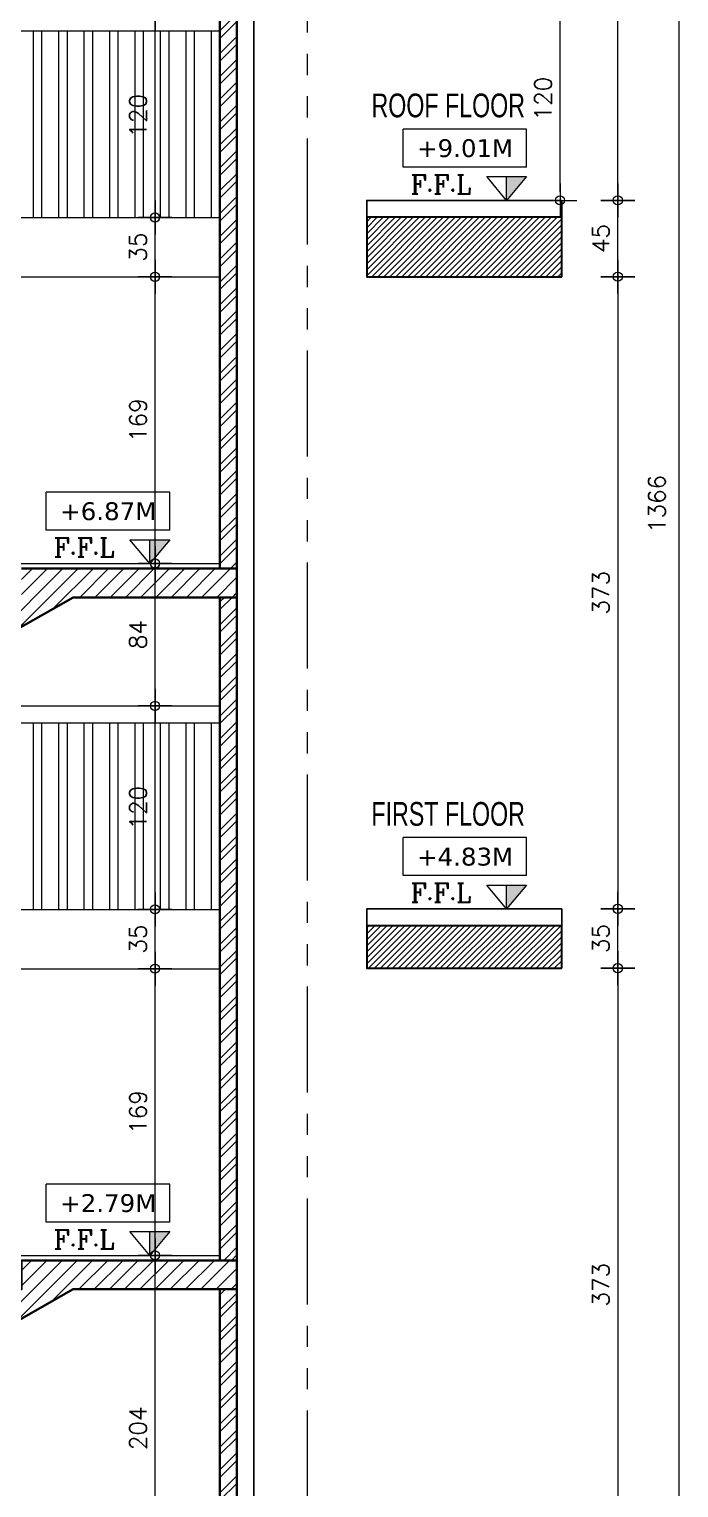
# Model space of a CAD drawing. Header units: millimetres. Extents: x -11627 to -10952, y 10244 to 10588.
# Drawn here: x -11304.51 to -11296.85, y 10352.25 to 10369.45 of the extents above; entities that cross this region are included whole.
import ezdxf
from ezdxf.enums import TextEntityAlignment as Align

# ---------------------------------------------------------------- set-up
doc = ezdxf.new("R2010")
doc.units = ezdxf.units.MM
doc.header["$PDMODE"] = 35
doc.linetypes.add('PHANTOM2', pattern=[1.25, 0.625, -0.125, 0.125, -0.125, 0.125, -0.125])
doc.layers.get('0').update_dxf_attribs({"lineweight": 5})
doc.layers.get('DEFPOINTS').update_dxf_attribs({"lineweight": 5})
doc.layers.add('A-FINISHING', color=52, linetype='Continuous')
doc.layers.add('A-ROAD', color=43, linetype='Continuous')
for name, color, linetype, lineweight in [('A-GEN-TEXT.', 3, 'Continuous', 13), ('A-LEVEL TAG', 23, 'Continuous', 9), ('A-WALL', 4, 'Continuous', 30), ('DIM IN', 191, 'Continuous', 5), ('HATCH', 8, 'Continuous', 0), ('SECTION', 3, 'PHANTOM2', 5), ('STAIR', 34, 'Continuous', 5), ('WALLS', 4, 'Continuous', 35)]:
    doc.layers.add(name, color=color, linetype=linetype, lineweight=lineweight)
doc.styles.add('frame', font='verdana.ttf', dxfattribs={"width": 5})
doc.styles.add('GROUND FLOOR XREF - option 3$0$VILLA GF XREF$0$ROMANC', font='romanc__.ttf')
doc.styles.add('T20-50', font='ROMANS.SHX', dxfattribs={"height": 0.1})
doc.styles.add('TEXTN', font='techl___.ttf', dxfattribs={"height": 0.15})
doc.styles.add('TEXTS', font='arial.ttf', dxfattribs={"width": 0.8})
doc.dimstyles.new('D50', dxfattribs={"dimtxt": 0.1, "dimasz": 0.05, "dimexe": 0, "dimexo": 0, "dimgap": 0.05, "dimtad": 1, "dimdec": 0, "dimlfac": 100, "dimzin": 0, "dimdsep": 46, "dimtxsty": 'T20-50', "dimblk": 'DOT1', "dimcen": 0.05, "dimse1": 1, "dimse2": 1, "dimclrd": 256, "dimclre": 256, "dimclrt": 256, "dimadec": 0, "dimazin": 0, "dimtfac": 10, "dimtdec": 0, "dimtix": 1, "dimtmove": 2, "dimatfit": 3, "dimldrblk": 'DOT', "dimfxl": 1, "dimtolj": 1, "dimtzin": 0, "dimlwd": -1, "dimlwe": -1, "dimarcsym": 0})

# ---------------------------------------------------------------- blocks, each defined once
blk = doc.blocks.new('DOT1')
at = {"color": 0}
for p, q in [((0, -2), (0, 2)), ((-2, 0), (2, 0))]:
    blk.add_line(p, q, dxfattribs=at)
blk.add_circle((0, 0), 0.54, dxfattribs=at)
blk = doc.blocks.new('*D624')
at = {"layer": 'DEFPOINTS', "color": 0, "transparency": 16777216}
for p in [(7.7203, 9.3912), (7.7203, 5.6633), (8.4766, 5.6633)]:
    blk.add_point(p, dxfattribs=at)
at = {"layer": 'DIM IN', "transparency": 16777216}
blk.add_line((8.4766, 9.3412), (8.4766, 5.7133), dxfattribs=at)
at = {"layer": 'DIM IN', "transparency": 16777216, "xscale": 0.05, "yscale": 0.05, "zscale": 0.05}
for p, rotation in [((8.4766, 9.3912), 90), ((8.4766, 5.6633), 270)]:
    blk.add_blockref('DOT1', p, dxfattribs=dict(at, rotation=rotation))
at = {"layer": 'DIM IN', "transparency": 16777216, "insert": (8.3766, 7.5273), "char_height": 0.1, "attachment_point": 5, "rotation": 90, "style": 'T20-50'}
blk.add_mtext('\\A1;373', dxfattribs=at)
blk = doc.blocks.new('_Dot')
at = {"color": 0, "lineweight": -2}
blk.add_line((-0.5, 0), (-1, 0), dxfattribs=at)
at = {"color": 0, "const_width": 0.5}
blk.add_lwpolyline([(-0.25, 0, 1), (0.25, 0, 1)], format="xyb", close=True, dxfattribs=at)
blk = doc.blocks.new('*D625')
at = {"layer": 'DEFPOINTS', "color": 0, "transparency": 16777216}
for p in [(8.4766, 12.8412), (8.4887, 12.8412), (8.4766, 9.8412)]:
    blk.add_point(p, dxfattribs=at)
at = {"layer": 'DIM IN', "transparency": 16777216}
blk.add_line((8.4766, 9.8912), (8.4766, 12.7912), dxfattribs=at)
at = {"layer": 'DIM IN', "transparency": 16777216, "xscale": 0.05, "yscale": 0.05, "zscale": 0.05}
for p, rotation in [((8.4766, 12.8412), 90), ((8.4766, 9.8412), 270)]:
    blk.add_blockref('DOT1', p, dxfattribs=dict(at, rotation=rotation))
at = {"layer": 'DIM IN', "transparency": 16777216, "insert": (8.3766, 11.3412), "char_height": 0.1, "attachment_point": 5, "rotation": 90, "style": 'T20-50'}
blk.add_mtext('\\A1;300', dxfattribs=at)
blk = doc.blocks.new('*D626')
at = {"layer": 'DEFPOINTS', "color": 0, "transparency": 16777216}
for p in [(8.4766, 5.3133), (8.4766, 1.5802), (8.4766, 1.5802)]:
    blk.add_point(p, dxfattribs=at)
at = {"layer": 'DIM IN', "transparency": 16777216}
blk.add_line((8.4766, 5.2633), (8.4766, 1.6302), dxfattribs=at)
at = {"layer": 'DIM IN', "transparency": 16777216, "xscale": 0.05, "yscale": 0.05, "zscale": 0.05}
for p, rotation in [((8.4766, 5.3133), 90), ((8.4766, 1.5802), 270)]:
    blk.add_blockref('DOT1', p, dxfattribs=dict(at, rotation=rotation))
at = {"layer": 'DIM IN', "transparency": 16777216, "insert": (8.3766, 3.4468), "char_height": 0.1, "attachment_point": 5, "rotation": 90, "style": 'T20-50'}
blk.add_mtext('\\A1;373', dxfattribs=at)
blk = doc.blocks.new('*D627')
at = {"layer": 'DEFPOINTS', "color": 0, "transparency": 16777216}
for p in [(9.0241, 14.4912, 0), (8.8365, 0.8302), (9.2902, 0.8302)]:
    blk.add_point(p, dxfattribs=at)
at = {"layer": 'DIM IN', "transparency": 16777216}
blk.add_line((8.8365, 14.4412), (8.8365, 0.8802), dxfattribs=at)
at = {"layer": 'DIM IN', "transparency": 16777216, "xscale": 0.05, "yscale": 0.05, "zscale": 0.05}
for p, rotation in [((8.8365, 14.4912), 90), ((8.8365, 0.8302), 270)]:
    blk.add_blockref('DOT1', p, dxfattribs=dict(at, rotation=rotation))
at = {"layer": 'DIM IN', "transparency": 16777216, "insert": (8.7075, 8.0512), "char_height": 0.1, "attachment_point": 5, "rotation": 90, "style": 'T20-50'}
blk.add_mtext('\\A1;1366', dxfattribs=at)
blk = doc.blocks.new('*D629')
at = {"layer": 'DEFPOINTS', "color": 0, "transparency": 16777216}
for p in [(8.4766, 5.6633), (8.4766, 5.6633), (8.4766, 5.3133)]:
    blk.add_point(p, dxfattribs=at)
at = {"layer": 'DIM IN', "transparency": 16777216}
blk.add_line((8.4766, 5.3633), (8.4766, 5.6133), dxfattribs=at)
at = {"layer": 'DIM IN', "transparency": 16777216, "xscale": 0.05, "yscale": 0.05, "zscale": 0.05}
for p, rotation in [((8.4766, 5.6633), 90), ((8.4766, 5.3133), 270)]:
    blk.add_blockref('DOT1', p, dxfattribs=dict(at, rotation=rotation))
at = {"layer": 'DIM IN', "transparency": 16777216, "insert": (8.3766, 5.4883), "char_height": 0.1, "attachment_point": 5, "rotation": 90, "style": 'T20-50'}
blk.add_mtext('\\A1;35', dxfattribs=at)
blk = doc.blocks.new('*D630')
at = {"layer": 'DEFPOINTS', "color": 0, "transparency": 16777216}
for p in [(8.4766, 9.8412), (8.4766, 9.8412), (8.4766, 9.3912)]:
    blk.add_point(p, dxfattribs=at)
at = {"layer": 'DIM IN', "transparency": 16777216}
blk.add_line((8.4766, 9.4412), (8.4766, 9.7912), dxfattribs=at)
at = {"layer": 'DIM IN', "transparency": 16777216, "xscale": 0.05, "yscale": 0.05, "zscale": 0.05}
for p, rotation in [((8.4766, 9.8412), 90), ((8.4766, 9.3912), 270)]:
    blk.add_blockref('DOT1', p, dxfattribs=dict(at, rotation=rotation))
at = {"layer": 'DIM IN', "transparency": 16777216, "insert": (8.3766, 9.6162), "char_height": 0.1, "attachment_point": 5, "rotation": 90, "style": 'T20-50'}
blk.add_mtext('\\A1;45', dxfattribs=at)
blk = doc.blocks.new('TAG-ELE-LVL')
at = {"layer": 'A-LEVEL TAG'}
for p, q in [((-0.21, 0.35), (-0.21, 0.75)), ((-0.21, 0.75), (1.09, 0.75)), ((1.09, 0.35), (1.09, 0.75)), ((-0.21, 0.35), (1.09, 0.35)), ((0, 0), (0, 0.25))]:
    blk.add_line(p, q, dxfattribs=at)
blk.add_lwpolyline([(0, 0), (0.21, 0.25), (-0.21, 0.25)], close=True, dxfattribs=at)
at = {"layer": 'A-LEVEL TAG', "color": 251}
blk.add_solid([(-0.21, 0.25), (0, 0), (0, 0.25)], dxfattribs=at)
at = {"layer": 'A-LEVEL TAG', "color": 50, "style": 'TEXTS', "width": 0.75}
blk.add_attdef('FLOOR-NAME', text='', height=0.25, dxfattribs=at).set_placement((-0.21, 0.8), align=Align.BOTTOM_LEFT)
blk.add_attdef('LVL', text='', height=0.225, dxfattribs=at).set_placement((0.44, 0.55), align=Align.MIDDLE_CENTER)
at = {"layer": 'A-LEVEL TAG', "color": 50, "style": 'TEXTN', "width": 0.75}
blk.add_attdef('-', (0.361, 0.07), '', height=0.175, dxfattribs=at)
blk = doc.blocks.new('*D623')
at = {"layer": 'DEFPOINTS', "color": 0, "transparency": 16777216}
for p in [(6.42, 11.0412, 5.5528), (8.136, 11.0412), (7.9193, 9.8412, 5.5625)]:
    blk.add_point(p, dxfattribs=at)
at = {"layer": 'DIM IN', "transparency": 16777216}
blk.add_line((8.136, 9.8912), (8.136, 10.9912), dxfattribs=at)
at = {"layer": 'DIM IN', "transparency": 16777216, "xscale": 0.05, "yscale": 0.05, "zscale": 0.05}
for p, rotation in [((8.136, 11.0412), 90), ((8.136, 9.8412), 270)]:
    blk.add_blockref('DOT1', p, dxfattribs=dict(at, rotation=rotation))
at = {"layer": 'DIM IN', "transparency": 16777216, "insert": (8.036, 10.4412), "char_height": 0.1, "attachment_point": 5, "rotation": 90, "style": 'T20-50'}
blk.add_mtext('\\A1;120', dxfattribs=at)
blk = doc.blocks.new('*D634')
at = {"layer": 'DEFPOINTS', "color": 0, "transparency": 16777216}
for p in [(5.6417, 3.6202), (5.7482, 3.6202), (5.6417, 1.5802, -0.0065)]:
    blk.add_point(p, dxfattribs=at)
at = {"layer": 'DIM IN', "transparency": 16777216}
blk.add_line((5.7482, 1.6302), (5.7482, 3.5702), dxfattribs=at)
at = {"layer": 'DIM IN', "transparency": 16777216, "xscale": 0.05, "yscale": 0.05, "zscale": 0.05}
for p, rotation in [((5.7482, 3.6202), 90), ((5.7482, 1.5802), 270)]:
    blk.add_blockref('DOT1', p, dxfattribs=dict(at, rotation=rotation))
at = {"layer": 'DIM IN', "transparency": 16777216, "insert": (5.6482, 2.6002), "char_height": 0.1, "attachment_point": 5, "rotation": 90, "style": 'T20-50'}
blk.add_mtext('\\A1;204', dxfattribs=at)
blk = doc.blocks.new('*D635')
at = {"layer": 'DEFPOINTS', "color": 0, "transparency": 16777216}
for p in [(5.6858, 5.3102, 0.0027), (5.7482, 5.3102), (5.6417, 3.6202)]:
    blk.add_point(p, dxfattribs=at)
at = {"layer": 'DIM IN', "transparency": 16777216}
blk.add_line((5.7482, 3.6702), (5.7482, 5.2602), dxfattribs=at)
at = {"layer": 'DIM IN', "transparency": 16777216, "xscale": 0.05, "yscale": 0.05, "zscale": 0.05}
for p, rotation in [((5.7482, 5.3102), 90), ((5.7482, 3.6202), 270)]:
    blk.add_blockref('DOT1', p, dxfattribs=dict(at, rotation=rotation))
at = {"layer": 'DIM IN', "transparency": 16777216, "insert": (5.6482, 4.4652), "char_height": 0.1, "attachment_point": 5, "rotation": 90, "style": 'T20-50'}
blk.add_mtext('\\A1;169', dxfattribs=at)
blk = doc.blocks.new('*D636')
at = {"layer": 'DEFPOINTS', "color": 0, "transparency": 16777216}
for p in [(5.74, 9.3902, 0.0043), (5.7482, 9.3902), (5.7482, 7.7002, 0.0065)]:
    blk.add_point(p, dxfattribs=at)
at = {"layer": 'DIM IN', "transparency": 16777216}
blk.add_line((5.7482, 7.7502), (5.7482, 9.3402), dxfattribs=at)
at = {"layer": 'DIM IN', "transparency": 16777216, "xscale": 0.05, "yscale": 0.05, "zscale": 0.05}
for p, rotation in [((5.7482, 9.3902), 90), ((5.7482, 7.7002), 270)]:
    blk.add_blockref('DOT1', p, dxfattribs=dict(at, rotation=rotation))
at = {"layer": 'DIM IN', "transparency": 16777216, "insert": (5.6482, 8.5452), "char_height": 0.1, "attachment_point": 5, "rotation": 90, "style": 'T20-50'}
blk.add_mtext('\\A1;169', dxfattribs=at)
blk = doc.blocks.new('*D657')
at = {"layer": 'DEFPOINTS', "color": 0, "transparency": 16777216}
for p in [(5.7344, 5.6602, 0.0006), (5.7482, 5.6602), (5.6858, 5.3102, 0.0027)]:
    blk.add_point(p, dxfattribs=at)
at = {"layer": 'DIM IN', "transparency": 16777216}
blk.add_line((5.7482, 5.3602), (5.7482, 5.6102), dxfattribs=at)
at = {"layer": 'DIM IN', "transparency": 16777216, "xscale": 0.05, "yscale": 0.05, "zscale": 0.05}
for p, rotation in [((5.7482, 5.6602), 90), ((5.7482, 5.3102), 270)]:
    blk.add_blockref('DOT1', p, dxfattribs=dict(at, rotation=rotation))
at = {"layer": 'DIM IN', "transparency": 16777216, "insert": (5.6482, 5.4852), "char_height": 0.1, "attachment_point": 5, "rotation": 90, "style": 'T20-50'}
blk.add_mtext('\\A1;35', dxfattribs=at)
blk = doc.blocks.new('*D658')
at = {"layer": 'DEFPOINTS', "color": 0, "transparency": 16777216}
for p in [(5.7344, 6.8602), (5.7482, 6.8602), (5.7344, 5.6602, 0.0006)]:
    blk.add_point(p, dxfattribs=at)
at = {"layer": 'DIM IN', "transparency": 16777216}
blk.add_line((5.7482, 5.7102), (5.7482, 6.8102), dxfattribs=at)
at = {"layer": 'DIM IN', "transparency": 16777216, "xscale": 0.05, "yscale": 0.05, "zscale": 0.05}
for p, rotation in [((5.7482, 6.8602), 90), ((5.7482, 5.6602), 270)]:
    blk.add_blockref('DOT1', p, dxfattribs=dict(at, rotation=rotation))
at = {"layer": 'DIM IN', "transparency": 16777216, "insert": (5.6482, 6.2602), "char_height": 0.1, "attachment_point": 5, "rotation": 90, "style": 'T20-50'}
blk.add_mtext('\\A1;120', dxfattribs=at)
blk = doc.blocks.new('*D659')
at = {"layer": 'DEFPOINTS', "color": 0, "transparency": 16777216}
for p in [(5.7482, 7.7002), (5.8482, 7.7002), (5.7344, 6.8602)]:
    blk.add_point(p, dxfattribs=at)
at = {"layer": 'DIM IN', "transparency": 16777216}
blk.add_line((5.7482, 6.9102), (5.7482, 7.6502), dxfattribs=at)
at = {"layer": 'DIM IN', "transparency": 16777216, "xscale": 0.05, "yscale": 0.05, "zscale": 0.05}
for p, rotation in [((5.7482, 7.7002), 90), ((5.7482, 6.8602), 270)]:
    blk.add_blockref('DOT1', p, dxfattribs=dict(at, rotation=rotation))
at = {"layer": 'DIM IN', "transparency": 16777216, "insert": (5.6482, 7.2802), "char_height": 0.1, "attachment_point": 5, "rotation": 90, "style": 'T20-50'}
blk.add_mtext('\\A1;84', dxfattribs=at)
blk = doc.blocks.new('*D660')
at = {"layer": 'DEFPOINTS', "color": 0, "transparency": 16777216}
for p in [(5.6811, 9.7402, 0.0065), (5.7482, 9.7402), (5.74, 9.3902, 0.0043)]:
    blk.add_point(p, dxfattribs=at)
at = {"layer": 'DIM IN', "transparency": 16777216}
blk.add_line((5.7482, 9.4402), (5.7482, 9.6902), dxfattribs=at)
at = {"layer": 'DIM IN', "transparency": 16777216, "xscale": 0.05, "yscale": 0.05, "zscale": 0.05}
for p, rotation in [((5.7482, 9.7402), 90), ((5.7482, 9.3902), 270)]:
    blk.add_blockref('DOT1', p, dxfattribs=dict(at, rotation=rotation))
at = {"layer": 'DIM IN', "transparency": 16777216, "insert": (5.6482, 9.5652), "char_height": 0.1, "attachment_point": 5, "rotation": 90, "style": 'T20-50'}
blk.add_mtext('\\A1;35', dxfattribs=at)
blk = doc.blocks.new('*D661')
at = {"layer": 'DEFPOINTS', "color": 0, "transparency": 16777216}
for p in [(5.6811, 10.9402, 0.0065), (5.7482, 10.9402), (5.6811, 9.7402, 0.0065)]:
    blk.add_point(p, dxfattribs=at)
at = {"layer": 'DIM IN', "transparency": 16777216}
blk.add_line((5.7482, 9.7902), (5.7482, 10.8902), dxfattribs=at)
at = {"layer": 'DIM IN', "transparency": 16777216, "xscale": 0.05, "yscale": 0.05, "zscale": 0.05}
for p, rotation in [((5.7482, 10.9402), 90), ((5.7482, 9.7402), 270)]:
    blk.add_blockref('DOT1', p, dxfattribs=dict(at, rotation=rotation))
at = {"layer": 'DIM IN', "transparency": 16777216, "insert": (5.6482, 10.3402), "char_height": 0.1, "attachment_point": 5, "rotation": 90, "style": 'T20-50'}
blk.add_mtext('\\A1;120', dxfattribs=at)
blk = doc.blocks.new('*D662')
at = {"layer": 'DEFPOINTS', "color": 0, "transparency": 16777216}
for p in [(5.5864, 12.8412, -0.0065), (5.7482, 12.8412), (5.6811, 10.9402, 0.0065)]:
    blk.add_point(p, dxfattribs=at)
at = {"layer": 'DIM IN', "transparency": 16777216}
blk.add_line((5.7482, 10.9902), (5.7482, 12.7912), dxfattribs=at)
at = {"layer": 'DIM IN', "transparency": 16777216, "xscale": 0.05, "yscale": 0.05, "zscale": 0.05}
for p, rotation in [((5.7482, 12.8412), 90), ((5.7482, 10.9402), 270)]:
    blk.add_blockref('DOT1', p, dxfattribs=dict(at, rotation=rotation))
at = {"layer": 'DIM IN', "transparency": 16777216, "insert": (5.6482, 11.8907), "char_height": 0.1, "attachment_point": 5, "rotation": 90, "style": 'T20-50'}
blk.add_mtext('\\A1;190', dxfattribs=at)
blk = doc.blocks.new('A$C4b93d0e9')
at = {"layer": 'HATCH'}
h = blk.add_hatch(dxfattribs=at)
h.set_pattern_fill('ANSI32', color=256, scale=0.01, style=0)
h.paths.add_polyline_path([(6.131, 7.6702), (6.231, 7.6702), (6.231, 12.8412), (6.131, 12.8412)])
h = blk.add_hatch(dxfattribs=at)
h.set_pattern_fill('ANSI31', color=256, scale=0.2, style=0)
h.set_pattern_definition([(45, (-4.217878, -24.912917), (-0.01767767, 0.01767767), [])])
h.paths.add_polyline_path([(8.1462, 9.7412), (8.1462, 9.3912), (6.9962, 9.3912), (6.9962, 9.7412)])
h = blk.add_hatch(dxfattribs=at)
h.set_pattern_fill('ANSI31', color=256, scale=0.02, style=0)
h.paths.add_polyline_path([(6.231, 7.6702), (6.231, 7.5002), (5.2654, 7.5002), (2.0183, 5.6602), (2.0183, 5.3102), (0, 5.3102), (0, 5.5602), (1.6611, 5.5602), (1.6611, 5.8002), (1.9611, 5.8002), (1.9611, 5.9702), (2.2611, 5.9702), (2.2611, 6.1402), (2.5611, 6.1402), (2.5611, 6.3102), (2.8611, 6.3102), (2.8611, 6.4802), (3.1611, 6.4802), (3.1611, 6.6502), (3.4611, 6.6502), (3.4611, 6.8202), (3.7611, 6.8202), (3.7611, 6.9902), (4.0611, 6.9902), (4.0611, 7.1602), (4.3611, 7.1602), (4.3611, 7.3302), (4.6611, 7.3302), (4.6611, 7.5002), (4.9611, 7.5002), (4.9611, 7.6702)])
h = blk.add_hatch(dxfattribs=at)
h.set_pattern_fill('ANSI32', color=256, scale=0.01, style=0)
h.paths.add_polyline_path([(6.131, 3.5902), (6.231, 3.5902), (6.231, 7.5002), (6.131, 7.5002)])
h = blk.add_hatch(dxfattribs=at)
h.set_pattern_fill('ANSI31', color=256, scale=0.2, style=0)
h.set_pattern_definition([(45, (-4.217878, -29.040802), (-0.01767767, 0.01767767), [])])
h.paths.add_polyline_path([(8.1462, 5.5633), (8.1462, 5.3133), (6.9962, 5.3133), (6.9962, 5.5633)])
h = blk.add_hatch(dxfattribs=at)
h.set_pattern_fill('ANSI31', color=256, scale=0.02, style=0)
h.set_pattern_definition([(45, (0, -4.08), (-0.0449013, 0.0449013), [])])
h.paths.add_polyline_path([(6.231, 3.5902), (6.231, 3.4202), (5.2654, 3.4202), (2.0183, 1.5802), (2.0183, 1.4802), (6.6481, 1.4802), (6.6481, 1.2802), (0, 1.2802), (0, 1.4802), (1.6611, 1.4802), (1.6611, 1.7202), (1.9611, 1.7202), (1.9611, 1.8902), (2.2611, 1.8902), (2.2611, 2.0602), (2.5611, 2.0602), (2.5611, 2.2302), (2.8611, 2.2302), (2.8611, 2.4002), (3.1611, 2.4002), (3.1611, 2.5702), (3.4611, 2.5702), (3.4611, 2.7402), (3.7611, 2.7402), (3.7611, 2.9102), (4.0611, 2.9102), (4.0611, 3.0802), (4.3611, 3.0802), (4.3611, 3.2502), (4.6611, 3.2502), (4.6611, 3.4202), (4.9611, 3.4202), (4.9611, 3.5902)])
h = blk.add_hatch(dxfattribs=at)
h.set_pattern_fill('ANSI32', color=256, scale=0.01, style=0)
h.paths.add_polyline_path([(6.131, 1.4802), (6.231, 1.4802), (6.231, 3.4202), (6.131, 3.4202)])
at = {"layer": 'A-FINISHING', "elevation": -0.0065}
for points in [[(6.9962, 9.7412), (6.9962, 9.8412), (8.1462, 9.8412), (8.1462, 9.7412)], [(6.9962, 5.5633), (6.9962, 5.6633), (8.1462, 5.6633), (8.1462, 5.5633)]]:
    blk.add_lwpolyline(points, dxfattribs=at)
at = {"layer": 'A-ROAD'}
blk.add_line((6.3311, 1.5802), (6.3311, 12.8412), dxfattribs=at)
at = {"layer": 'A-WALL', "elevation": -0.0065}
for points in [[(8.1462, 9.3912), (8.1462, 9.7412), (6.9962, 9.7412), (6.9962, 9.3912)], [(8.1462, 5.3133), (8.1462, 5.5633), (6.9962, 5.5633), (6.9962, 5.3133)]]:
    blk.add_lwpolyline(points, close=True, dxfattribs=at)
at = {"layer": 'SECTION'}
blk.add_line((6.6481, 0.8302), (6.6481, 14.4912), dxfattribs=at)
at = {"layer": 'STAIR'}
for p, q in [((1.8339, 10.8402, 0.0065), (6.131, 10.8402, 0.0065)), ((5.0311, 9.7402, 0.0065), (5.0311, 10.8402, 0.0065)), ((5.0811, 9.7402, 0.0065), (5.0811, 10.8402, 0.0065)), ((5.1811, 9.7402, 0.0065), (5.1811, 10.8402, 0.0065)), ((5.2311, 9.7402, 0.0065), (5.2311, 10.8402, 0.0065)), ((5.3311, 9.7402, 0.0065), (5.3311, 10.8402, 0.0065)), ((5.3811, 9.7402, 0.0065), (5.3811, 10.8402, 0.0065)), ((5.4811, 9.7402, 0.0065), (5.4811, 10.8402, 0.0065)), ((5.5311, 9.7402, 0.0065), (5.5311, 10.8402, 0.0065)), ((5.6311, 9.7402, 0.0065), (5.6311, 10.8402, 0.0065)), ((5.6811, 9.7402, 0.0065), (5.6811, 10.8402, 0.0065)), ((5.7811, 9.7402, 0.0065), (5.7811, 10.8402, 0.0065)), ((5.8311, 9.7402, 0.0065), (5.8311, 10.8402, 0.0065)), ((5.9311, 9.7402, 0.0065), (5.9311, 10.8402, 0.0065)), ((5.9811, 9.7402, 0.0065), (5.9811, 10.8402, 0.0065)), ((6.0811, 9.7402, 0.0065), (6.0811, 10.8402, 0.0065)), ((3.7751, 9.7402, 0.0101), (6.131, 9.7402, 0.0065)), ((4.3928, 9.3902, 0.0065), (6.131, 9.3902, 0.0065)), ((4.136, 6.8602), (6.131, 6.8602)), ((3.9595, 6.7602), (6.131, 6.7602)), ((5.0311, 5.6602), (5.0311, 6.7602)), ((5.0811, 5.6602), (5.0811, 6.7602)), ((5.1811, 5.6602), (5.1811, 6.7602)), ((5.2311, 5.6602), (5.2311, 6.7602)), ((5.3311, 5.6602), (5.3311, 6.7602)), ((5.3811, 5.6602), (5.3811, 6.7602)), ((5.4811, 5.6602), (5.4811, 6.7602)), ((5.5311, 5.6602), (5.5311, 6.7602)), ((5.6311, 5.6602), (5.6311, 6.7602)), ((5.6811, 5.6602), (5.6811, 6.7602)), ((5.7811, 5.6602), (5.7811, 6.7602)), ((5.8311, 5.6602), (5.8311, 6.7602)), ((5.9311, 5.6602), (5.9311, 6.7602)), ((5.9811, 5.6602), (5.9811, 6.7602)), ((6.0811, 5.6602), (6.0811, 6.7602)), ((3.7751, 5.6602, 0.0037), (6.131, 5.6602)), ((4.3928, 5.3102), (6.131, 5.3102))]:
    blk.add_line(p, q, dxfattribs=at)
at = {"layer": 'STAIR', "elevation": 0.0065}
blk.add_lwpolyline([(4.9311, 7.7002), (6.131, 7.7002)], dxfattribs=at)
at = {"layer": 'STAIR'}
blk.add_lwpolyline([(2.5311, 2.0902), (2.5311, 2.2602), (2.8311, 2.2602), (2.8311, 2.4302), (3.1311, 2.4302), (3.1311, 2.6002), (3.4311, 2.6002), (3.4311, 2.7702), (3.7311, 2.7702), (3.7311, 2.9402), (4.0311, 2.9402), (4.0311, 3.1102), (4.3311, 3.1102), (4.3311, 3.2802), (4.6311, 3.2802), (4.6311, 3.4502), (4.9311, 3.4502), (4.9311, 3.6202), (6.131, 3.6202)], dxfattribs=at)
at = {"layer": 'WALLS'}
for p, q in [((6.131, 7.6702), (6.131, 12.8412)), ((6.231, 1.4802), (6.231, 12.8412)), ((5.2654, 7.5002, 0.0065), (2.0183, 5.6602, 0.0065)), ((5.2654, 7.5002, 0.0065), (6.231, 7.5002, 0.0065)), ((6.131, 3.5902), (6.131, 7.5002)), ((5.2654, 3.4202), (2.0183, 1.5802)), ((5.2654, 3.4202), (6.231, 3.4202)), ((6.131, 1.4802), (6.131, 3.4202))]:
    blk.add_line(p, q, dxfattribs=at)
at = {"layer": 'WALLS', "elevation": 0.0065}
blk.add_lwpolyline([(4.9611, 7.6702), (6.231, 7.6702)], dxfattribs=at)
at = {"layer": 'WALLS'}
blk.add_lwpolyline([(2.8611, 2.2302), (2.8611, 2.4002), (3.1611, 2.4002), (3.1611, 2.5702), (3.4611, 2.5702), (3.4611, 2.7402), (3.7611, 2.7402), (3.7611, 2.9102), (4.0611, 2.9102), (4.0611, 3.0802), (4.3611, 3.0802), (4.3611, 3.2502), (4.6611, 3.2502), (4.6611, 3.4202), (4.9611, 3.4202), (4.9611, 3.5902), (6.231, 3.5902)], dxfattribs=at)
at = {"layer": 'A-LEVEL TAG'}
ref = blk.add_blockref('TAG-ELE-LVL', (7.8212, 9.8412, -0.0065), dxfattribs=dict(at, xscale=-0.5599999999999999, yscale=0.5599999999999999, zscale=0.7))
ref.add_attrib('FLOOR-NAME', 'ROOF FLOOR', dxfattribs={"color": 50, "height": 0.14, "style": 'TEXTS', "width": 0.7}).set_placement((7.0245, 10.2892, -0.0065), align=Align.BOTTOM_LEFT)
ref.add_attrib('-', 'F.F.L', (7.2542, 9.8804, -0.0065), dxfattribs={"layer": 'A-GEN-TEXT.', "height": 0.112, "style": 'GROUND FLOOR XREF - option 3$0$VILLA GF XREF$0$ROMANC'})
ref.add_attrib('LVL', '+9.01M', dxfattribs={"layer": 'A-GEN-TEXT.', "height": 0.10522, "style": 'frame'}).set_placement((7.5766, 10.1492, -0.0065), align=Align.MIDDLE_CENTER)
ref = blk.add_blockref('TAG-ELE-LVL', (5.7171, 7.7002), dxfattribs=dict(at, xscale=-0.5599999999999999, yscale=0.5599999999999999, zscale=0.7))
ref.add_attrib('-', 'F.F.L', (5.1501, 7.7394), dxfattribs={"layer": 'A-GEN-TEXT.', "height": 0.112, "style": 'GROUND FLOOR XREF - option 3$0$VILLA GF XREF$0$ROMANC'})
ref.add_attrib('LVL', '+6.87M', dxfattribs={"layer": 'A-GEN-TEXT.', "height": 0.10522, "style": 'frame'}).set_placement((5.4725, 8.0082), align=Align.MIDDLE_CENTER)
ref = blk.add_blockref('TAG-ELE-LVL', (7.8212, 5.6633, -0.0065), dxfattribs=dict(at, xscale=-0.5599999999999999, yscale=0.5599999999999999, zscale=0.7))
ref.add_attrib('FLOOR-NAME', 'FIRST FLOOR', dxfattribs={"color": 50, "height": 0.14, "style": 'TEXTS', "width": 0.7}).set_placement((7.024, 6.1113, -0.0065), align=Align.BOTTOM_LEFT)
ref.add_attrib('-', 'F.F.L', (7.2542, 5.7025, -0.0065), dxfattribs={"layer": 'A-GEN-TEXT.', "height": 0.112, "style": 'GROUND FLOOR XREF - option 3$0$VILLA GF XREF$0$ROMANC'})
ref.add_attrib('LVL', '+4.83M', dxfattribs={"layer": 'A-GEN-TEXT.', "height": 0.10522, "style": 'frame'}).set_placement((7.5766, 5.9713, -0.0065), align=Align.MIDDLE_CENTER)
ref = blk.add_blockref('TAG-ELE-LVL', (5.7171, 3.6202, -0.0065), dxfattribs=dict(at, xscale=-0.5599999999999999, yscale=0.5599999999999999, zscale=0.7))
ref.add_attrib('-', 'F.F.L', (5.1501, 3.6594, -0.0065), dxfattribs={"layer": 'A-GEN-TEXT.', "height": 0.112, "style": 'GROUND FLOOR XREF - option 3$0$VILLA GF XREF$0$ROMANC'})
ref.add_attrib('LVL', '+2.79M', dxfattribs={"layer": 'A-GEN-TEXT.', "height": 0.10522, "style": 'frame'}).set_placement((5.4725, 3.9282, -0.0065), align=Align.MIDDLE_CENTER)
at = {"layer": 'DIM IN'}
dim = blk.add_linear_dim(base=(8.8365, 0.8302, -0.0065), p1=(9.0241, 14.4912, -0.0065), p2=(9.2902, 0.8302, -0.0065), angle=90, dimstyle='D50', dxfattribs=at)
dim.commit()
dim.dimension.update_dxf_attribs({"geometry": '*D627', "text_midpoint": (8.7075, 8.0512, -0.0065), "dimtype": 160})
for base, p1, p2, picture, middle in [((5.7482, 12.8412), (5.6811, 10.9402, 0.0065), (5.5864, 12.8412, -0.0065), '*D662', (5.6482, 11.8907)), ((8.4766, 12.8412, -0.0065), (8.4766, 9.8412, -0.0065), (8.4887, 12.8412, -0.0065), '*D625', (8.3766, 11.3412, -0.0065)), ((8.136, 11.0412, -5.5625), (7.9193, 9.8412), (6.42, 11.0412, -0.0097), '*D623', (8.036, 10.4412, -5.5625)), ((5.7482, 10.9402), (5.6811, 9.7402, 0.0065), (5.6811, 10.9402, 0.0065), '*D661', (5.6482, 10.3402)), ((8.4766, 9.8412, -0.0065), (8.4766, 9.3912, -0.0065), (8.4766, 9.8412, -0.0065), '*D630', (8.3766, 9.6162, -0.0065)), ((5.7482, 9.7402), (5.74, 9.3902, 0.0043), (5.6811, 9.7402, 0.0065), '*D660', (5.6482, 9.5652)), ((5.7482, 9.3902), (5.7482, 7.7002, 0.0065), (5.74, 9.3902, 0.0043), '*D636', (5.6482, 8.5452)), ((8.4766, 5.6633, -0.0065), (7.7203, 9.3912, -0.0065), (7.7203, 5.6633, -0.0065), '*D624', (8.3766, 7.5273, -0.0065)), ((5.7482, 7.7002), (5.7344, 6.8602), (5.8482, 7.7002), '*D659', (5.6482, 7.2802)), ((5.7482, 6.8602), (5.7344, 5.6602, 0.0006), (5.7344, 6.8602), '*D658', (5.6482, 6.2602)), ((8.4766, 5.6633, -0.0065), (8.4766, 5.3133, -0.0065), (8.4766, 5.6633, -0.0065), '*D629', (8.3766, 5.4883, -0.0065)), ((5.7482, 5.6602), (5.6858, 5.3102, 0.0027), (5.7344, 5.6602, 0.0006), '*D657', (5.6482, 5.4852)), ((5.7482, 5.3102), (5.6417, 3.6202), (5.6858, 5.3102, 0.0027), '*D635', (5.6482, 4.4652)), ((8.4766, 1.5802, -0.0065), (8.4766, 5.3133, -0.0065), (8.4766, 1.5802, -0.0065), '*D626', (8.3766, 3.4468, -0.0065)), ((5.7482, 3.6202), (5.6417, 1.5802, -0.0065), (5.6417, 3.6202), '*D634', (5.6482, 2.6002))]:
    dim = blk.add_linear_dim(base=base, p1=p1, p2=p2, angle=90, dimstyle='D50', dxfattribs=at)
    dim.commit()
    dim.dimension.update_dxf_attribs({"geometry": picture, "text_midpoint": middle})

msp = doc.modelspace()

# ---------------------------------------------------------------- block references
at = {"layer": 'DIM IN', "xscale": 2, "yscale": 2, "zscale": 2}
msp.add_blockref('A$C4b93d0e9', (-11314.523, 10347.749, 0.006), dxfattribs=at)

doc.saveas('drawing.dxf')
